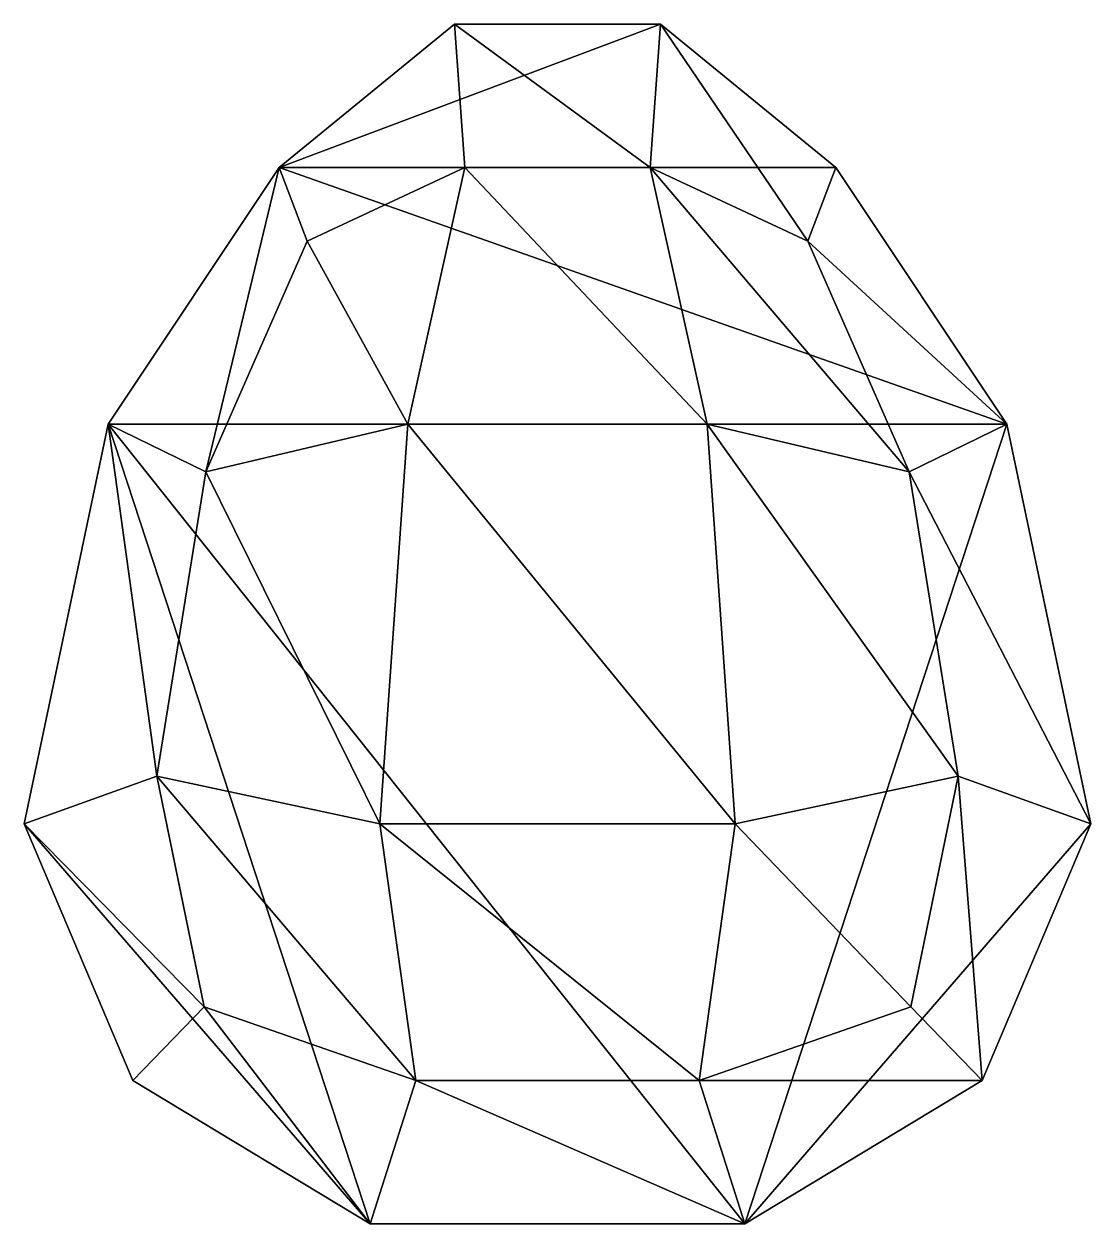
# Model space of a CAD drawing. Extents: x -41.5 to 41.5, y 0 to 93.4.
import ezdxf

# ---------------------------------------------------------------- set-up
doc = ezdxf.new("R2010")
doc.units = 0
doc.layers.add('eggHardBoiled', color=250, linetype='CONTINUOUS')

msp = doc.modelspace()

# ---------------------------------------------------------------- meshes
at = {"layer": 'eggHardBoiled'}
mesh = msp.add_polyface(dxfattribs=at)
corners = [(-33.045063, 11.168744, -11.015021), (-41.525336, 31.139233, -13.841779), (-34.968704, 62.278465, -11.656235), (-21.657228, 82.248954, -7.219076), (-8.013661, 93.417698, -8.013661), (8.013661, 93.417698, -8.013661), (-14.570293, 0, -14.570293), (14.570293, 0, -14.570293), (33.045063, 11.168744), (41.525336, 31.139233), (34.968704, 62.278465), (21.657228, 82.248954), (-33.045063, 11.168744), (-41.525336, 31.139233), (-34.968704, 62.278465), (-21.657228, 82.248954), (-8.013661, 93.417698), (8.013661, 93.417698), (-14.570293, 0), (14.570293, 0), (33.045063, 11.168744, -11.015021), (41.525336, 31.139233, -13.841779), (34.968704, 62.278465, -11.656235), (21.657228, 82.248954, -7.219076), (27.48932, 16.895304, -27.48932), (31.174638, 34.862147, -31.174638), (27.378694, 58.555551, -27.378694), (19.475659, 76.522394, -19.475659), (11.015021, 11.168744, -33.045063), (13.841779, 31.139233, -41.525336), (11.656235, 62.278465, -34.968704), (7.219076, 82.248954, -21.657228), (-11.015021, 11.168744, -33.045063), (-13.841779, 31.139233, -41.525336), (-11.656235, 62.278465, -34.968704), (-7.219076, 82.248954, -21.657228), (-27.48932, 16.895304, -27.48932), (-31.174638, 34.862147, -31.174638), (-27.378694, 58.555551, -27.378694), (-19.475659, 76.522394, -19.475659)]
mesh.append_faces([[corners[k] for k in face] for face in [(38, 39, 3), (15, 3, 4), (3, 39, 35), (4, 35, 31), (5, 31, 27), (36, 0, 6), (32, 6, 7), (28, 7, 20), (0, 12, 18), (6, 18, 19), (9, 21, 20), (20, 21, 25), (10, 22, 21), (12, 0, 1), (21, 22, 26), (14, 2, 3), (11, 23, 22), (22, 23, 27), (24, 25, 29), (28, 29, 33), (32, 33, 37), (25, 26, 30), (29, 30, 34), (33, 34, 38), (26, 27, 31), (30, 31, 35), (34, 35, 39), (36, 37, 1), (16, 4, 5), (17, 5, 23), (37, 38, 2), (1, 2, 14), (8, 20, 7), (9, 8, 19), (19, 18, 14), (18, 12, 13), (10, 14, 15), (15, 16, 17), (38, 3, 2), (15, 4, 16), (3, 35, 4), (4, 31, 5), (5, 27, 23), (36, 6, 32), (32, 7, 28), (28, 20, 24), (0, 18, 6), (6, 19, 7), (9, 20, 8), (20, 25, 24), (10, 21, 9), (12, 1, 13), (21, 26, 25), (14, 3, 15), (11, 22, 10), (22, 27, 26), (24, 29, 28), (28, 33, 32), (32, 37, 36), (25, 30, 29), (29, 34, 33), (33, 38, 37), (26, 31, 30), (30, 35, 34), (34, 39, 38), (36, 1, 0), (16, 5, 17), (17, 23, 11), (37, 2, 1), (1, 14, 13), (8, 7, 19), (9, 19, 10), (19, 14, 10), (18, 13, 14), (10, 15, 11), (15, 17, 11)]])

doc.saveas('drawing.dxf')
